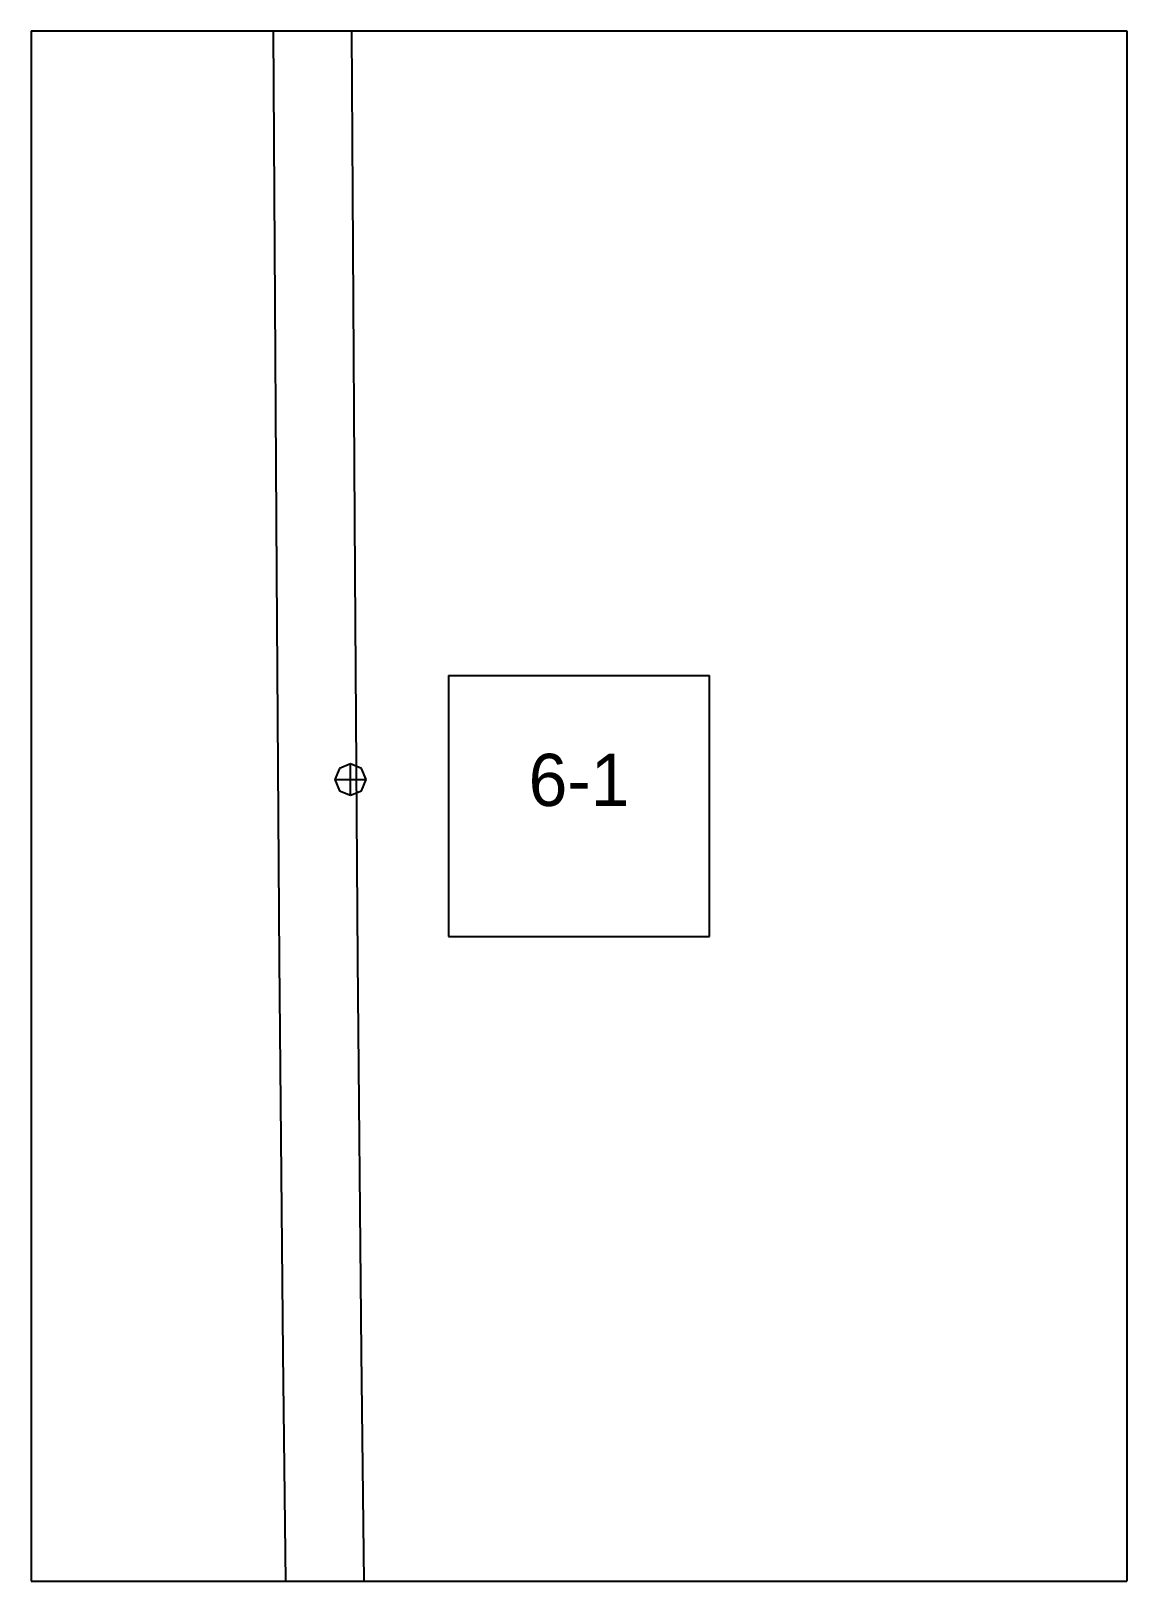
# Paper-space layout 'Plan 6-1' of a CAD drawing. Header units: metres, sheet in millimetres. Extents: x 0 to 210, y 0 to 297.
# The model-space entities are those that its viewports show. They can reach past a viewport. Long polylines and large blocks are cut down to what shows.
import ezdxf
from ezdxf.enums import TextEntityAlignment as Align

# ---------------------------------------------------------------- set-up
doc = ezdxf.new("R2010")
doc.units = ezdxf.units.M
for name, color, linetype in [('default', 7, 'Continuous'), ('TEXTLAYER', 7, 'Continuous'), ('VIEWPORTS', 7, 'Continuous')]:
    doc.layers.add(name, color=color, linetype=linetype)

msp = doc.modelspace()

# ---------------------------------------------------------------- linework, layer by layer
at = {"color": 9}
for p, q in [((0, -1188), (0, -1485)), ((210, -1188), (210, -1485)), ((210, -1188), (210, -1485)), ((0, -1485), (210, -1485)), ((0, -1485), (210, -1485)), ((0, -1485), (0, -1782)), ((210, -1485), (420, -1485)), ((210, -1485), (210, -1782)), ((210, -1485), (420, -1485)), ((210, -1485), (210, -1782)), ((80, -1608.5), (130, -1608.5)), ((80, -1608.5), (80, -1658.5)), ((130, -1658.5), (130, -1608.5)), ((80, -1658.5), (130, -1658.5)), ((0, -1782), (210, -1782)), ((0, -1782), (210, -1782)), ((0, -1782), (0, -2079)), ((210, -1782), (420, -1782)), ((210, -1782), (210, -2079)), ((210, -1782), (420, -1782)), ((210, -1782), (210, -2079))]:
    msp.add_line(p, q, dxfattribs=at)
at = {"layer": 'default', "color": 7, "linetype": 'Continuous'}
for p, q in [((46.66, -1516.14), (46.21, -1444.77)), ((61.66, -1516.05), (61.21, -1444.68)), ((47.13, -1588.96), (46.66, -1516.14)), ((62.13, -1588.86), (61.66, -1516.05)), ((62.63, -1662.96), (62.13, -1588.86)), ((47.63, -1663.06), (47.13, -1588.96)), ((59.08, -1626.33), (58.2, -1628.45)), ((61.2, -1625.45), (59.08, -1626.33)), ((63.32, -1626.33), (61.2, -1625.45)), ((61.2, -1631.45), (61.2, -1625.45)), ((64.2, -1628.45), (63.32, -1626.33)), ((58.2, -1628.45), (59.08, -1630.57)), ((58.2, -1628.45), (64.2, -1628.45)), ((63.32, -1630.57), (64.2, -1628.45)), ((59.08, -1630.57), (61.2, -1631.45)), ((61.2, -1631.45), (63.32, -1630.57)), ((48.34, -1738.33), (47.63, -1663.06)), ((63.34, -1738.22), (62.63, -1662.96)), ((49.23, -1814.57), (48.34, -1738.33)), ((64.23, -1814.46), (63.34, -1738.22))]:
    msp.add_line(p, q, dxfattribs=at)

# ---------------------------------------------------------------- texts
at = {"layer": 'TEXTLAYER', "color": 1}
msp.add_text('6-1', height=10, dxfattribs=at).set_placement((105, -1633.5), align=Align.CENTER)

psp = doc.layouts.new('Plan 6-1')

# ---------------------------------------------------------------- viewports
at = {"layer": 'VIEWPORTS'}
psp.add_viewport(center=(105, 148.5), size=(210, 297), view_center_point=(105, -1633.5), view_height=297, dxfattribs=at)

doc.saveas('drawing.dxf')
